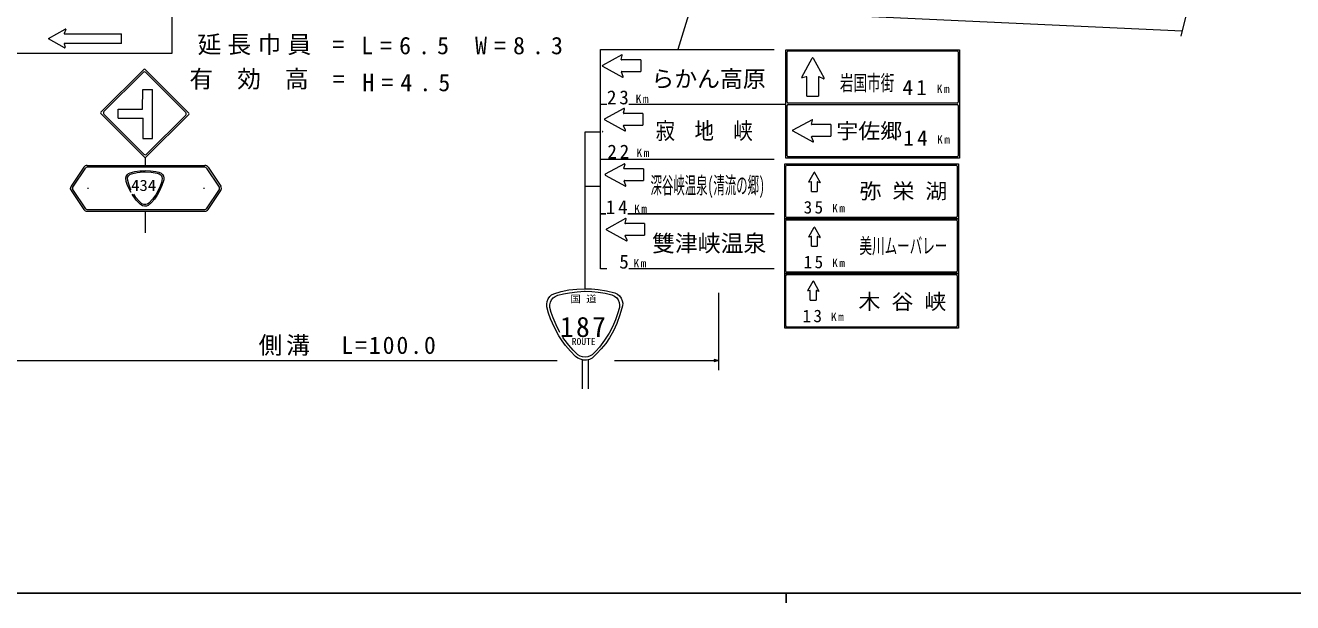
# Model space of a CAD drawing. Units: millimetres, scale not verified. Extents: x 360 to 640360, y 95650 to 455650.
# Drawn here: x 148426 to 281584, y 279650 to 340353 of the extents above; entities that cross this region are included whole.
import ezdxf
from ezdxf.enums import TextEntityAlignment as Align

# ---------------------------------------------------------------- set-up
doc = ezdxf.new("R2010")
doc.units = ezdxf.units.MM
doc.header["$LTSCALE"] = 1000
for name, color, linetype, lineweight in [('M-TTL-BAND', 7, 'Continuous', 25), ('S-BGD', 1, 'Continuous', 13), ('S-BGD-HTXT', 6, 'Continuous', 13)]:
    doc.layers.add(name, color=color, linetype=linetype, lineweight=lineweight)
doc.styles.add('ＭＳ ゴシック', font='')
doc.styles.get('ＭＳ ゴシック').set_extended_font_data('MS Gothic')

msp = doc.modelspace()

# ---------------------------------------------------------------- linework, layer by layer
at = {"layer": 'M-TTL-BAND'}
for p, q in [((360, 280650), (539360, 280650)), ((228360, 280650), (228360, 279650))]:
    msp.add_line(p, q, dxfattribs=at)
at = {"layer": 'S-BGD'}
for p, q in [((226534, 368898), (216996, 337807)), ((163818, 346841), (163818, 337374)), ((150863, 338979), (152626, 339945)), ((152677, 339900), (152513, 339507)), ((152546, 338002), (150863, 338916)), ((152497, 338390), (152597, 338044)), ((158544, 338436), (152532, 338436)), ((152546, 339457), (158544, 339457)), ((158544, 338436), (158544, 339457)), ((163818, 337374), (145418, 337374)), ((208859, 337807), (227099, 337807)), ((208859, 326287), (208859, 337807)), ((211089, 337239), (209069, 336142)), ((211031, 336773), (211151, 337189)), ((228335, 326394), (228335, 337794)), ((228335, 337794), (246575, 337794)), ((228455, 332274), (228455, 337554)), ((228575, 337674), (246335, 337674)), ((230014, 334895), (231111, 336914)), ((231187, 336914), (232346, 334798)), ((246455, 337554), (246455, 332274)), ((246575, 337794), (246575, 326394)), ((160860, 335724), (156358, 331222)), ((165604, 331122), (161002, 335724)), ((209069, 336067), (211186, 334907)), ((213080, 336718), (211073, 336718)), ((213080, 336718), (213080, 335493)), ((160790, 335398), (156684, 331292)), ((165278, 331193), (161073, 335398)), ((211246, 334961), (211050, 335433)), ((211090, 335493), (213080, 335493)), ((230480, 334952), (230064, 334832)), ((230535, 332904), (230535, 334911)), ((231760, 334894), (231760, 332904)), ((232292, 334737), (231820, 334934)), ((160750, 331529), (160773, 333595)), ((160773, 333595), (161771, 333595)), ((161771, 328443), (161771, 333595)), ((230535, 332904), (231760, 332904)), ((208859, 332047), (209537, 332047)), ((211322, 331603), (209303, 330507)), ((211837, 332047), (228335, 332047)), ((228455, 326634), (228455, 331914)), ((246335, 332154), (228575, 332154)), ((228575, 332034), (246335, 332034)), ((246455, 331914), (246455, 326634)), ((156358, 331080), (160960, 326478)), ((156684, 331009), (160889, 326804)), ((158163, 331529), (160750, 331529)), ((158163, 330576), (158163, 331529)), ((158163, 330576), (160795, 330576)), ((160773, 330576), (160773, 328443)), ((161101, 326478), (165604, 330981)), ((165278, 330910), (161172, 326804)), ((209303, 330431), (211419, 329271)), ((211265, 331138), (211385, 331553)), ((213313, 331082), (211306, 331082)), ((213313, 331082), (213313, 329857)), ((231083, 330431), (229064, 329335)), ((231025, 329966), (231145, 330381)), ((207248, 312663), (207248, 329167)), ((207248, 329167), (208859, 329167)), ((211480, 329326), (211283, 329797)), ((211323, 329857), (213313, 329857)), ((229064, 329259), (231180, 328099)), ((233074, 329910), (231067, 329910)), ((233074, 329910), (233074, 328685)), ((160773, 328443), (161771, 328443)), ((231241, 328154), (231044, 328625)), ((231084, 328685), (233074, 328685)), ((161032, 326449), (161032, 325613)), ((208859, 326287), (210223, 326287)), ((208859, 320527), (208859, 326287)), ((208859, 326287), (210223, 326287)), ((210223, 326287), (227099, 326287)), ((246575, 326394), (228335, 326394)), ((246335, 326514), (228575, 326514)), ((159446, 324857), (159938, 324986)), ((159938, 324986), (160446, 325057)), ((160187, 324874), (160810, 324946)), ((160446, 325057), (160722, 325070)), ((160722, 325070), (161004, 325088)), ((160810, 324946), (160908, 324950)), ((160908, 324950), (161017, 324951)), ((161004, 325088), (161572, 325059)), ((161016, 324951), (161649, 324911)), ((161572, 325059), (162137, 324970)), ((161649, 324911), (162288, 324808)), ((162137, 324970), (162434, 324911)), ((162434, 324911), (162713, 324793)), ((211371, 325789), (209351, 324692)), ((211313, 325323), (211433, 325739)), ((213362, 325268), (211354, 325268)), ((213362, 325268), (213362, 324043)), ((228217, 325784), (228217, 325800)), ((228217, 320024), (228217, 325784)), ((228217, 325784), (246215, 325784)), ((228337, 320264), (228337, 325544)), ((228457, 325664), (246217, 325664)), ((233910, 325767), (233910, 325784)), ((246215, 325784), (246457, 325784)), ((246337, 325544), (246337, 320264)), ((246457, 325800), (246457, 320024)), ((158990, 324282), (159031, 324471)), ((159034, 323950), (158990, 324282)), ((159031, 324471), (159134, 324650)), ((159140, 323629), (159034, 323950)), ((159134, 324650), (159270, 324777)), ((159417, 323007), (159140, 323629)), ((159145, 324161), (159172, 324351)), ((159289, 323649), (159145, 324161)), ((159172, 324351), (159259, 324529)), ((159259, 324529), (159396, 324661)), ((159270, 324777), (159446, 324857)), ((159488, 323162), (159289, 323649)), ((159396, 324661), (159566, 324742)), ((159566, 324742), (160187, 324874)), ((162288, 324808), (162496, 324729)), ((162496, 324729), (162685, 324591)), ((162737, 323830), (162595, 323435)), ((162685, 324591), (162780, 324427)), ((162713, 324793), (162854, 324656)), ((162819, 324236), (162737, 323830)), ((162960, 324117), (162774, 323520)), ((162780, 324427), (162819, 324236)), ((162854, 324656), (162944, 324485)), ((162944, 324485), (162983, 324303)), ((162983, 324303), (162960, 324117)), ((209351, 324616), (211468, 323457)), ((211528, 323511), (211332, 323983)), ((211372, 324043), (213362, 324043)), ((230762, 323885), (231310, 324895)), ((230995, 323914), (230787, 323854)), ((231022, 322890), (231022, 323894)), ((231348, 324895), (231928, 323837)), ((231635, 323885), (231635, 322890)), ((231901, 323807), (231665, 323905)), ((159538, 322792), (159417, 323007)), ((159538, 323069), (159488, 323162)), ((159749, 322413), (159651, 322589)), ((160115, 321937), (159749, 322413)), ((160044, 322251), (159810, 322589)), ((160341, 321895), (160044, 322251)), ((162137, 322532), (161799, 322073)), ((162291, 322502), (161993, 322083)), ((162395, 322973), (162137, 322532)), ((162531, 322943), (162291, 322502)), ((162595, 323435), (162395, 322973)), ((162774, 323520), (162531, 322943)), ((208859, 323407), (207248, 323407)), ((231022, 322890), (231635, 322890)), ((160527, 321502), (160115, 321937)), ((160682, 321581), (160341, 321895)), ((160730, 321387), (160527, 321502)), ((160879, 321508), (160682, 321581)), ((160947, 321332), (160730, 321387)), ((161085, 321499), (160879, 321508)), ((161141, 321341), (160947, 321332)), ((161265, 321548), (161085, 321499)), ((161325, 321411), (161141, 321341)), ((161412, 321649), (161265, 321548)), ((161679, 321723), (161325, 321411)), ((161799, 322073), (161412, 321649)), ((161993, 322083), (161679, 321723)), ((209417, 320527), (208859, 320527)), ((208859, 320527), (209417, 320527)), ((208859, 314767), (208859, 320527)), ((211492, 320026), (209472, 318930)), ((211434, 319560), (211554, 319976)), ((227099, 320527), (211717, 320527)), ((211717, 320527), (227099, 320527)), ((228217, 314264), (228217, 320024)), ((228217, 320024), (246457, 320024)), ((246457, 320024), (228217, 320024)), ((228337, 314504), (228337, 319784)), ((246217, 320144), (228457, 320144)), ((228457, 319904), (246217, 319904)), ((246337, 319784), (246337, 314504)), ((246457, 320024), (246457, 314264)), ((209472, 318854), (211588, 317694)), ((213482, 319505), (211475, 319505)), ((211492, 318280), (213482, 318280)), ((213482, 319505), (213482, 318280)), ((230762, 318125), (231310, 319135)), ((231348, 319135), (231928, 318077)), ((211649, 317749), (211452, 318220)), ((230995, 318154), (230787, 318094)), ((231022, 317130), (231022, 318134)), ((231022, 317130), (231635, 317130)), ((231635, 318125), (231635, 317130)), ((231901, 318047), (231665, 318145)), ((209537, 314767), (208859, 314767)), ((227099, 314767), (211837, 314767)), ((246457, 314264), (228217, 314264)), ((228217, 308504), (228217, 314264)), ((228217, 314264), (246457, 314264)), ((246217, 314384), (228457, 314384)), ((246457, 314264), (246457, 308504)), ((228337, 308744), (228337, 314024)), ((228457, 314144), (246217, 314144)), ((230643, 312460), (231191, 313470)), ((231229, 313470), (231809, 312411)), ((246337, 314024), (246337, 308744)), ((203363, 311587), (203528, 311828)), ((203528, 311828), (203717, 312005)), ((203705, 311486), (203878, 311695)), ((203717, 312005), (203940, 312131)), ((203878, 311695), (204103, 311858)), ((203940, 312131), (204738, 312370)), ((204103, 311858), (204368, 311973)), ((204368, 311973), (204984, 312134)), ((204738, 312370), (205548, 312549)), ((204984, 312134), (205609, 312235)), ((205548, 312549), (206386, 312610)), ((205609, 312235), (206395, 312342)), ((206386, 312610), (207235, 312660)), ((206395, 312342), (207190, 312387)), ((207190, 312387), (207220, 312388)), ((207220, 312388), (207260, 312388)), ((207235, 312660), (207927, 312646)), ((207260, 312388), (207945, 312370)), ((207927, 312646), (208621, 312570)), ((207945, 312370), (208628, 312292)), ((208621, 312570), (209506, 312425)), ((208628, 312292), (209342, 312189)), ((209342, 312189), (210038, 312025)), ((209506, 312425), (210373, 312221)), ((210038, 312025), (210319, 311886)), ((210319, 311886), (210576, 311689)), ((210373, 312221), (210627, 312088)), ((210576, 311689), (210726, 311475)), ((210627, 312088), (210848, 311903)), ((210848, 311903), (211018, 311662)), ((211018, 311662), (211141, 311383)), ((230876, 312489), (230668, 312429)), ((230903, 311464), (230903, 312468)), ((231516, 312459), (231516, 311464)), ((231782, 312381), (231546, 312479)), ((203205, 311029), (203253, 311320)), ((203219, 310745), (203205, 311029)), ((203382, 310103), (203219, 310745)), ((203253, 311320), (203363, 311587)), ((203523, 310702), (203526, 310975)), ((203667, 310147), (203523, 310702)), ((203526, 310975), (203592, 311253)), ((203592, 311253), (203705, 311486)), ((210840, 310685), (210661, 310022)), ((210726, 311475), (210829, 311219)), ((210829, 311219), (210865, 310957)), ((210865, 310957), (210840, 310685)), ((211180, 310873), (210907, 309931)), ((211141, 311383), (211190, 311132)), ((211190, 311132), (211180, 310873)), ((230903, 311464), (231516, 311464)), ((203603, 309481), (203382, 310103)), ((204023, 308572), (203603, 309481)), ((203871, 309607), (203667, 310147)), ((204183, 308855), (203871, 309607)), ((210424, 309375), (210126, 308666)), ((210573, 308996), (210222, 308236)), ((210661, 310022), (210424, 309375)), ((210907, 309931), (210573, 308996)), ((204495, 307695), (204023, 308572)), ((204550, 308126), (204183, 308855)), ((204819, 307172), (204495, 307695)), ((204590, 308064), (204550, 308126)), ((209775, 307986), (209284, 307240)), ((210126, 308666), (209775, 307986)), ((210222, 308236), (209818, 307506)), ((246457, 308504), (228217, 308504)), ((246217, 308624), (228457, 308624)), ((205193, 306683), (204819, 307172)), ((205011, 307406), (204918, 307551)), ((205522, 306719), (205011, 307406)), ((205696, 306080), (205193, 306683)), ((205980, 306200), (205522, 306719)), ((208738, 306519), (208384, 306104)), ((208943, 306330), (208490, 305831)), ((209284, 307240), (208738, 306519)), ((209407, 306903), (208943, 306330)), ((209818, 307506), (209407, 306903)), ((206241, 305521), (205696, 306080)), ((206485, 305719), (205980, 306200)), ((206485, 305350), (206241, 305521)), ((206712, 305584), (206485, 305719)), ((206746, 305238), (206485, 305350)), ((206966, 305506), (206712, 305584)), ((207056, 305160), (206746, 305238)), ((206960, 302125), (206960, 305174)), ((207250, 305475), (206966, 305506)), ((207372, 305141), (207056, 305160)), ((207532, 305505), (207250, 305475)), ((207699, 305231), (207372, 305141)), ((207774, 305589), (207532, 305505)), ((207560, 305136), (207560, 302125)), ((207993, 305373), (207699, 305231)), ((207981, 305725), (207774, 305589)), ((208384, 306104), (207981, 305725)), ((208490, 305831), (207993, 305373))]:
    msp.add_line(p, q, dxfattribs=at)
for centre, radius, start, end in [((152644, 339914), 36, 337.39014, 118.71979), ((150880, 338947), 36, 118.71979, 241.50226), ((152532, 338400), 36, 90, 196.11285), ((152546, 339493), 36, 157.39017, 270), ((152563, 338033), 36, 241.50226, 16.11285), ((211110, 337201), 43.2, 343.88715, 118.49774), ((228575, 337554), 120, 90, 180), ((231149, 336893), 43.2, 28.71979, 151.50226), ((246335, 337554), 120, 0, 90), ((160931, 335653), 100, 45, 135), ((209090, 336105), 43.2, 118.71979, 241.50227), ((209090, 336104), 43.2, 118.49774, 241.28021), ((211073, 336761), 43.2, 163.88715, 270), ((160931, 335257), 200, 45, 135), ((211090, 335450), 43.2, 90, 202.60983), ((211207, 334945), 43.2, 241.28021, 22.60986), ((230052, 334874), 43.2, 151.50226, 286.11285), ((230492, 334911), 43.2, 0, 106.11285), ((231803, 334894), 43.2, 67.39017, 180), ((232308, 334777), 43.2, 247.39014, 28.71979), ((211343, 331565), 43.2, 343.88715, 118.49774), ((228575, 332274), 120, 180, 270), ((228575, 331914), 120, 90, 180), ((246335, 332274), 120, 270, 0), ((246335, 331914), 120, 0, 90), ((156429, 331151), 100, 135, 225), ((156825, 331151), 200, 135, 225), ((165137, 331051), 200, 315, 45), ((165533, 331051), 100, 315, 45), ((209324, 330469), 43.2, 118.71979, 241.50227), ((209324, 330469), 43.2, 118.49774, 241.28021), ((211306, 331126), 43.2, 163.88715, 270), ((231104, 330393), 43.2, 343.88715, 118.49774), ((209122, 329167), 43.2, 118.71979, 241.50227), ((211323, 329814), 43.2, 90, 202.60983), ((211440, 329309), 43.2, 241.28021, 22.60986), ((229085, 329296), 43.2, 118.49774, 241.28021), ((231067, 329954), 43.2, 163.88715, 270), ((231084, 328642), 43.2, 90, 202.60983), ((231201, 328137), 43.2, 241.28021, 22.60986), ((161031, 326945), 200, 225, 315), ((161031, 326549), 100, 225, 315), ((228575, 326634), 120, 180, 270), ((246335, 326634), 120, 270, 360), ((154913, 325213), 400, 90, 146.30994), ((154999, 325053), 400, 90, 146.30994), ((167200, 325053), 400, 33.69007, 90), ((167285, 325213), 400, 33.69007, 90), ((211354, 325311), 43.2, 163.88715, 270), ((211391, 325751), 43.2, 343.88715, 118.49774), ((228457, 325544), 120, 90, 180), ((246217, 325544), 120, 0, 90), ((209372, 324655), 43.2, 118.71979, 241.50227), ((209372, 324654), 43.2, 118.49774, 241.28021), ((211372, 324000), 43.2, 90, 202.60983), ((230781, 323875), 21.6, 151.50226, 286.11285), ((231001, 323893), 21.6, 0, 106.11285), ((231329, 324885), 21.6, 28.71979, 151.50226), ((231657, 323885), 21.6, 67.39017, 180), ((231909, 323827), 21.6, 247.39014, 28.71979), ((153340, 323213), 200, 146.30994, 213.69006), ((153580, 323213), 400, 146.30994, 213.69006), ((153772, 323213), 400, 146.30994, 213.69006), ((155192, 323213), 200, 165, 195), ((167007, 323213), 200, 345, 15), ((168426, 323213), 400, 326.30993, 33.69007), ((168619, 323213), 400, 326.30993, 33.69007), ((211488, 323495), 43.2, 241.28021, 22.60986), ((154913, 321213), 400, 213.69006, 270), ((154999, 321373), 400, 213.69006, 270), ((167200, 321373), 400, 270, 326.30993), ((167285, 321213), 400, 270, 326.30993), ((211512, 319988), 43.2, 343.88715, 118.49774), ((228457, 320264), 120, 180, 270), ((228457, 319784), 120, 90, 180), ((246217, 320264), 120, 270, 360), ((246217, 319784), 120, 0, 90), ((209493, 318892), 43.2, 118.71979, 241.50227), ((209493, 318891), 43.2, 118.49774, 241.28021), ((211475, 319549), 43.2, 163.88715, 270), ((211492, 318237), 43.2, 90, 202.60983), ((231329, 319125), 21.6, 28.71979, 151.50226), ((211609, 317732), 43.2, 241.28021, 22.60986), ((230781, 318115), 21.6, 151.50226, 286.11285), ((231001, 318133), 21.6, 0, 106.11285), ((231657, 318125), 21.6, 67.39017, 180), ((231909, 318067), 21.6, 247.39014, 28.71979), ((228457, 314504), 120, 180, 270), ((246217, 314504), 120, 270, 360), ((228457, 314024), 120, 90, 180), ((231210, 313459), 21.6, 28.71979, 151.50226), ((246217, 314024), 120, 0, 90), ((230662, 312450), 21.6, 151.50226, 286.11285), ((230882, 312468), 21.6, 0, 106.11285), ((231538, 312459), 21.6, 67.39017, 180), ((231790, 312401), 21.6, 247.39014, 28.71979), ((228457, 308744), 120, 180, 270), ((246217, 308744), 120, 270, 360)]:
    msp.add_arc(centre, radius, start, end, dxfattribs=at)
at = {"layer": 'S-BGD-HTXT'}
for p, q in [((220647, 342063), (269972, 339762)), ((270340, 341209), (269831, 339204)), ((154581, 325435), (153247, 323435)), ((154666, 325275), (153440, 323435)), ((154913, 325613), (167285, 325613)), ((167200, 325453), (154999, 325453)), ((168759, 323435), (167532, 325275)), ((167618, 325435), (168951, 323435)), ((153247, 322992), (154581, 320992)), ((153440, 322992), (154666, 321151)), ((167532, 321151), (168759, 322992)), ((167618, 320992), (168951, 322992)), ((154999, 320973), (167200, 320973)), ((154913, 320813), (167285, 320813)), ((161032, 320813), (161032, 318549)), ((221283, 304103), (221283, 312237)), ((131792, 305103), (204306, 305103)), ((210314, 305103), (221283, 305103)), ((220783, 305247), (221283, 305103)), ((221283, 305103), (220783, 304961))]:
    msp.add_line(p, q, dxfattribs=at)

# ---------------------------------------------------------------- texts
at = {"layer": 'S-BGD', "style": 'ＭＳ ゴシック'}
for s, height, p in [('らかん高原 ', 1760, (214213, 333324)), ('雙津峡温泉', 1760, (214276, 316027)), ('ROUTE', 733.1, (205846, 306523))]:
    msp.add_text(s, height=height, dxfattribs=at).set_placement(p, align=Align.BOTTOM_LEFT)
for s, height, width, p in [('岩国市街', 1613, 0.65, (234010, 333017)), ('寂\u3000地\u3000峡 ', 1760, 0.85, (214653, 327851)), ('宇佐郷 ', 1613, 1.05, (233629, 327957)), ('434', 1173, 1.1, (159538, 322589)), ('深谷峡温泉(清流の郷)', 1760, 0.5, (214113, 322125)), ('弥 栄 湖', 1613, 1.05, (236066, 321639)), ('美川ムーバレー', 1613, 0.6, (236066, 315879)), ('国 道', 733.1, 1.1, (205698, 310994)), ('木 谷 峡', 1613, 1.05, (235955, 310006))]:
    msp.add_text(s, height=height, dxfattribs=dict(at, width=width)).set_placement(p, align=Align.BOTTOM_LEFT)
at = {"layer": 'S-BGD', "attachment_point": 7, "style": 'ＭＳ ゴシック'}
for s, insert, char_height in [('\\T1.26;延長巾員\\~=', (166514, 337216), 1833), ('\\T1.6;L=6.5\\~W=8.3', (183711, 337281), 1833), ('\\T1.34;有\\~効\\~高\\~=', (165657, 333592), 1833), ('\\T1.6;H=4.5', (183843, 333394), 1833), ('\\T1.32;41', (240591, 333013), 1613), ('\\T1.3;23', (209537, 332022), 1466), ('\\T1.25;Km', (212557, 332183), 879.8), ('\\T1.25;Km', (244187, 333231), 879.8), ('\\T1.32;14', (240681, 327694), 1613), ('\\T1.3;22', (209578, 326346), 1466), ('\\T1.25;Km', (244219, 327907), 879.8), ('\\T1.25;Km', (212637, 326507), 879.8), ('\\T1.3;14', (209417, 320509), 1466), ('\\T1.25;Km', (212395, 320630), 879.8), ('\\T1.28;35', (230202, 320546), 1320), ('\\T1.25;Km', (233194, 320688), 879.8), ('\\T1.3;\\~5', (209537, 314752), 1466), ('\\T1.25;Km', (212326, 314894), 879.8), ('\\T1.28;15', (230202, 314786), 1320), ('\\T1.25;Km', (233194, 314928), 879.8), ('\\T1.28;13', (230083, 309120), 1320), ('\\T1.17;187', (204590, 307551), 2126), ('\\T1.25;Km', (233076, 309263), 879.8)]:
    msp.add_mtext(s, dxfattribs=dict(at, insert=insert, char_height=char_height))
at = {"layer": 'S-BGD-HTXT', "insert": (172930, 305603), "char_height": 1833, "attachment_point": 7, "style": 'ＭＳ ゴシック'}
msp.add_mtext('\\T1.16;側溝\u3000L=100.0', dxfattribs=at)

doc.saveas('drawing.dxf')
